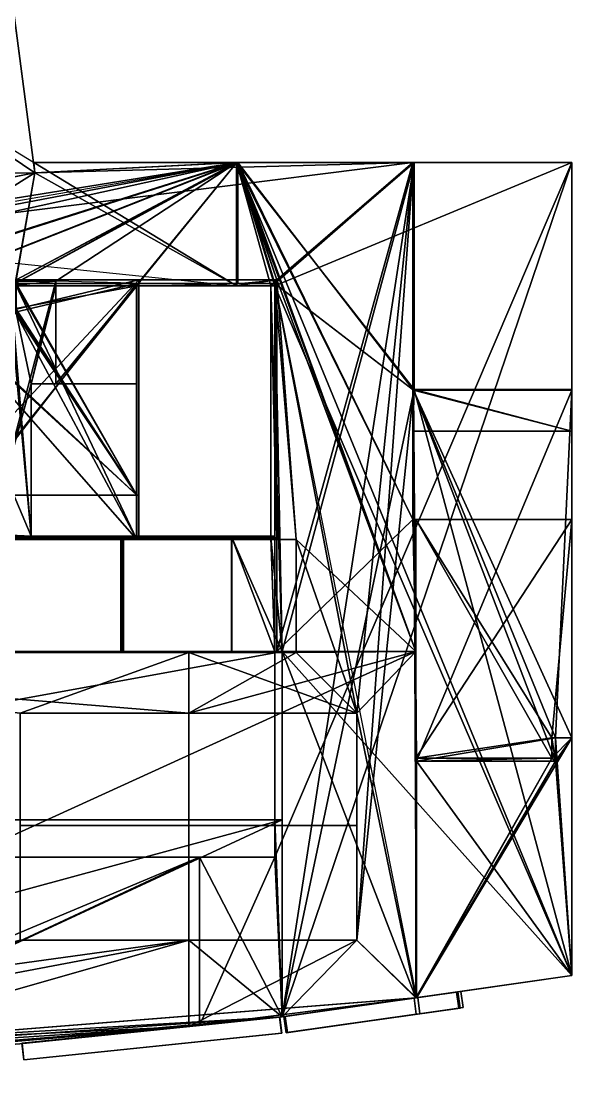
# Model space of a CAD drawing. Header units: metres. Extents: x -3 to 91.7, y -102.4 to -12.1.
# Drawn here: x 74.46 to 89.85, y -100.84 to -71.5 of the extents above; entities that cross this region are included whole.
import ezdxf

# ---------------------------------------------------------------- set-up
doc = ezdxf.new("R2010")
doc.units = ezdxf.units.M

msp = doc.modelspace()

# ---------------------------------------------------------------- linework, layer by layer
at = {"layer": 'Building Shading', "color": 195}
for points in [[(85.6, -99.22, 17.84), (86.81, -99.04, 17.84), (86.74, -98.59, 17.84), (85.54, -98.76, 17.84)], [(85.54, -98.76, 17.84), (86.74, -98.59, 17.84), (86.81, -99.04, 17.84), (85.6, -99.22, 17.84)], [(85.6, -99.22, 16.83), (86.81, -99.04, 16.83), (86.74, -98.59, 16.83), (85.54, -98.76, 16.83)], [(85.54, -98.76, 16.83), (86.74, -98.59, 16.83), (86.81, -99.04, 16.83), (85.6, -99.22, 16.83)], [(81.86, -99.75, 13.27), (86.69, -99.06, 13.27), (86.62, -98.61, 13.27), (81.8, -99.29, 13.27)], [(81.8, -99.29, 13.27), (86.62, -98.61, 13.27), (86.69, -99.06, 13.27), (81.86, -99.75, 13.27)], [(81.86, -99.75, 12.26), (86.69, -99.06, 12.26), (86.62, -98.61, 12.26), (81.8, -99.29, 12.26)], [(81.8, -99.29, 12.26), (86.62, -98.61, 12.26), (86.69, -99.06, 12.26), (81.86, -99.75, 12.26)], [(81.88, -99.74, 17.84), (85.5, -99.23, 17.84), (85.44, -98.78, 17.84), (81.81, -99.29, 17.84)], [(81.81, -99.29, 17.84), (85.44, -98.78, 17.84), (85.5, -99.23, 17.84), (81.88, -99.74, 17.84)], [(81.88, -99.74, 16.83), (85.5, -99.23, 16.83), (85.44, -98.78, 16.83), (81.81, -99.29, 16.83)], [(81.81, -99.29, 16.83), (85.44, -98.78, 16.83), (85.5, -99.23, 16.83), (81.88, -99.74, 16.83)], [(81.9, -99.74, 8.7), (86.73, -99.06, 8.7), (86.66, -98.6, 8.7), (81.84, -99.29, 8.7)], [(81.84, -99.29, 8.7), (86.66, -98.6, 8.7), (86.73, -99.06, 8.7), (81.9, -99.74, 8.7)], [(81.9, -99.74, 7.68), (86.73, -99.06, 7.68), (86.66, -98.6, 7.68), (81.84, -99.29, 7.68)], [(81.84, -99.29, 7.68), (86.66, -98.6, 7.68), (86.73, -99.06, 7.68), (81.9, -99.74, 7.68)], [(74.53, -100.5, 13.27), (81.73, -99.76, 13.27), (81.68, -99.31, 13.27), (74.48, -100.04, 13.27)], [(74.48, -100.04, 13.27), (81.68, -99.31, 13.27), (81.73, -99.76, 13.27), (74.53, -100.5, 13.27)], [(74.53, -100.5, 12.26), (81.73, -99.76, 12.26), (81.68, -99.31, 12.26), (74.48, -100.04, 12.26)], [(74.48, -100.04, 12.26), (81.68, -99.31, 12.26), (81.73, -99.76, 12.26), (74.53, -100.5, 12.26)], [(74.53, -100.5, 17.84), (81.74, -99.76, 17.84), (81.69, -99.31, 17.84), (74.49, -100.04, 17.84)], [(74.49, -100.04, 17.84), (81.69, -99.31, 17.84), (81.74, -99.76, 17.84), (74.53, -100.5, 17.84)], [(74.53, -100.5, 16.83), (81.74, -99.76, 16.83), (81.69, -99.31, 16.83), (74.49, -100.04, 16.83)], [(74.49, -100.04, 16.83), (81.69, -99.31, 16.83), (81.74, -99.76, 16.83), (74.53, -100.5, 16.83)]]:
    msp.add_3dface(points, dxfattribs=at)
at = {"layer": 'THERMAL_ZONE_2', "color": 8}
for points in [[(56.52, -79.3, 8.99), (74.84, -75.73, 8.99), (80.49, -75.45, 8.99)], [(56.52, -79.3, 8.99), (80.49, -75.45, 8.99), (65.39, -78.76, 8.99)], [(80.49, -75.45, 8.99), (75.43, -78.76, 8.99), (65.39, -78.76, 8.99)], [(74.84, -75.73, 8.99), (74.8, -75.45, 8.99), (80.49, -75.45, 8.99)], [(80.49, -75.45, 8.99), (77.68, -78.89, 8.99), (75.43, -81.63, 8.99)], [(80.49, -75.45, 8.99), (75.43, -81.63, 8.99), (75.43, -78.76, 8.99)], [(80.49, -75.45, 8.99), (80.49, -78.89, 8.99), (77.68, -78.89, 8.99)], [(81.55, -78.89, 8.99), (80.49, -78.89, 8.99), (80.49, -75.45, 8.99)], [(81.55, -78.89, 8.99), (80.49, -75.45, 8.99), (89.85, -75.45, 8.99)], [(89.85, -75.45, 8.99), (81.75, -99.3, 8.99), (81.55, -94.84, 8.99)], [(81.55, -94.84, 8.99), (81.55, -78.89, 8.99), (89.85, -75.45, 8.99)], [(89.85, -75.45, 8.99), (89.85, -98.15, 8.99), (81.75, -99.3, 8.99)], [(56.52, -79.3, 8.99), (49.93, -75.76, 8.99), (74.84, -75.73, 8.99)], [(73.56, -85.82, 8.99), (70.36, -78.76, 8.99), (75.43, -78.76, 8.99)], [(73.56, -85.82, 8.99), (75.43, -78.76, 8.99), (74.74, -81.63, 8.99)], [(75.43, -78.76, 8.99), (75.43, -81.63, 8.99), (74.74, -81.63, 8.99)], [(77.68, -78.89, 8.99), (77.68, -81.63, 8.99), (75.43, -81.63, 8.99)], [(77.68, -85.88, 8.99), (77.68, -78.89, 8.99), (81.55, -78.89, 8.99), (81.55, -85.88, 8.99)], [(74.74, -81.63, 8.99), (74.74, -85.88, 8.99), (73.56, -85.88, 8.99)], [(73.56, -85.88, 8.99), (73.56, -85.82, 8.99), (74.74, -81.63, 8.99)], [(74.74, -85.88, 8.99), (74.74, -81.63, 8.99), (77.68, -81.63, 8.99), (77.68, -85.88, 8.99)], [(73.56, -94.84, 8.99), (73.56, -85.88, 8.99), (81.55, -85.88, 8.99), (81.55, -94.84, 8.99)], [(65.62, -100.64, 8.99), (73.56, -94.84, 8.99), (79.44, -94.84, 8.99)], [(65.62, -100.64, 8.99), (79.44, -94.84, 8.99), (79.44, -99.54, 8.99)], [(79.44, -99.54, 8.99), (79.44, -94.84, 8.99), (81.55, -94.84, 8.99)], [(81.75, -99.3, 8.99), (79.44, -99.54, 8.99), (81.55, -94.84, 8.99)], [(65.62, -100.64, 8.99), (79.44, -99.54, 8.99), (74.42, -100.05, 8.99)]]:
    msp.add_3dface(points, dxfattribs=at)
at = {"layer": 'THERMAL_ZONE_2', "color": 43}
for points in [[(74.8, -75.45, 10.52), (74.8, -75.45, 8.99), (74.84, -75.73, 8.99), (74.84, -75.73, 10.52)], [(80.49, -75.45, 10.52), (80.49, -75.45, 8.99), (74.8, -75.45, 8.99), (74.8, -75.45, 10.52)], [(89.85, -75.45, 10.52), (89.85, -75.45, 8.99), (80.49, -75.45, 8.99), (80.49, -75.45, 10.52)], [(89.85, -98.15, 10.52), (89.85, -98.15, 8.99), (89.85, -75.45, 8.99), (89.85, -75.45, 10.52)], [(74.84, -75.73, 8.99), (49.93, -75.76, 8.99), (49.93, -75.76, 10.52), (74.84, -75.73, 10.52)], [(81.75, -99.3, 10.52), (81.75, -99.3, 8.99), (89.85, -98.15, 8.99), (89.85, -98.15, 10.52)], [(79.44, -99.54, 10.52), (79.44, -99.54, 8.99), (81.75, -99.3, 8.99), (81.75, -99.3, 10.52)], [(74.42, -100.05, 10.52), (74.42, -100.05, 8.99), (79.44, -99.54, 8.99), (79.44, -99.54, 10.52)]]:
    msp.add_3dface(points, dxfattribs=at)
at = {"layer": 'THERMAL_ZONE_2', "color": 15}
for points in [[(80.48, -78.89, 10.52), (80.48, -75.45, 10.52), (74.81, -75.45, 10.52)], [(80.48, -78.89, 10.52), (74.81, -75.45, 10.52), (74.84, -75.73, 10.52)], [(85.44, -81.78, 10.52), (85.44, -75.45, 10.52), (80.49, -75.45, 10.52)], [(89.85, -98.15, 10.52), (85.44, -81.78, 10.52), (80.49, -75.45, 10.52)], [(80.49, -75.45, 10.52), (80.49, -78.89, 10.52), (81.55, -78.89, 10.52)], [(89.85, -98.15, 10.52), (80.49, -75.45, 10.52), (81.55, -78.89, 10.52)], [(89.85, -81.78, 10.52), (89.85, -75.45, 10.52), (85.44, -75.45, 10.52), (85.44, -81.78, 10.52)], [(80.48, -78.89, 10.52), (74.84, -75.73, 10.52), (49.93, -75.76, 10.52)], [(70.05, -78.74, 10.52), (70.05, -78.76, 10.52), (75.43, -78.76, 10.52)], [(74.16, -78.89, 10.52), (75.43, -78.76, 10.52), (70.36, -78.76, 10.52)], [(74.16, -78.89, 10.52), (75.43, -78.89, 10.52), (75.43, -78.76, 10.52)], [(74.74, -81.63, 10.52), (75.43, -78.89, 10.52), (74.16, -78.89, 10.52)], [(74.74, -85.88, 10.52), (74.74, -81.63, 10.52), (74.16, -78.89, 10.52)], [(74.74, -85.88, 10.52), (74.16, -78.89, 10.52), (74.16, -79.55, 10.52)], [(74.74, -81.63, 10.52), (75.43, -81.63, 10.52), (75.43, -78.89, 10.52)], [(75.43, -78.76, 10.52), (75.43, -78.89, 10.52), (80.48, -78.89, 10.52)], [(77.68, -81.63, 10.52), (77.68, -78.89, 10.52), (75.43, -78.89, 10.52), (75.43, -81.63, 10.52)], [(81.44, -85.88, 10.52), (81.44, -78.89, 10.52), (77.69, -78.89, 10.52), (77.69, -85.88, 10.52)], [(81.55, -85.88, 10.52), (81.55, -78.89, 10.52), (81.44, -78.89, 10.52), (81.44, -85.88, 10.52)], [(81.55, -78.89, 10.52), (81.55, -89.1, 10.52), (81.75, -89.1, 10.52)], [(89.85, -98.15, 10.52), (81.55, -78.89, 10.52), (81.75, -89.1, 10.52)], [(74.74, -85.88, 10.52), (74.16, -79.55, 10.52), (72.06, -79.55, 10.52)], [(74.74, -85.88, 10.52), (72.06, -79.55, 10.52), (73.56, -85.82, 10.52)], [(77.68, -85.88, 10.52), (77.68, -81.63, 10.52), (74.74, -81.63, 10.52), (74.74, -85.88, 10.52)], [(89.85, -98.15, 10.52), (89.85, -81.78, 10.52), (85.44, -81.78, 10.52)], [(74.74, -85.88, 10.52), (73.56, -85.82, 10.52), (73.56, -85.88, 10.52)], [(77.69, -85.92, 10.52), (77.69, -85.88, 10.52), (73.56, -85.88, 10.52), (73.56, -85.92, 10.52)], [(77.32, -89.1, 10.52), (77.32, -85.92, 10.52), (73.56, -85.92, 10.52), (73.56, -89.1, 10.52)], [(80.35, -89.1, 10.52), (80.35, -85.92, 10.52), (77.32, -85.92, 10.52), (77.32, -89.1, 10.52)], [(81.44, -85.92, 10.52), (81.44, -85.88, 10.52), (77.69, -85.88, 10.52), (77.69, -85.92, 10.52)], [(81.55, -89.1, 10.52), (81.44, -85.92, 10.52), (80.35, -85.92, 10.52)], [(81.55, -89.1, 10.52), (80.35, -85.92, 10.52), (80.35, -89.1, 10.52)], [(81.55, -89.1, 10.52), (81.55, -85.88, 10.52), (81.44, -85.88, 10.52)], [(81.55, -89.1, 10.52), (81.44, -85.88, 10.52), (81.44, -85.92, 10.52)], [(81.55, -93.8, 10.52), (81.55, -89.1, 10.52), (73.56, -89.1, 10.52), (73.56, -93.8, 10.52)], [(81.75, -93.8, 10.52), (81.75, -89.1, 10.52), (81.55, -89.1, 10.52), (81.55, -93.8, 10.52)], [(89.85, -98.15, 10.52), (81.75, -89.1, 10.52), (81.75, -99.3, 10.52)], [(81.55, -94.84, 10.52), (81.55, -93.8, 10.52), (73.56, -93.8, 10.52), (73.56, -94.84, 10.52)], [(81.75, -99.3, 10.52), (81.75, -93.8, 10.52), (81.55, -93.8, 10.52)], [(81.75, -99.3, 10.52), (81.55, -93.8, 10.52), (81.55, -94.84, 10.52)], [(67.08, -100.6, 10.52), (79.44, -99.54, 10.52), (79.44, -94.84, 10.52)], [(67.08, -100.6, 10.52), (79.44, -94.84, 10.52), (73.56, -94.84, 10.52)], [(81.75, -99.3, 10.52), (81.55, -94.84, 10.52), (79.44, -94.84, 10.52)], [(81.75, -99.3, 10.52), (79.44, -94.84, 10.52), (79.44, -99.54, 10.52)], [(67.08, -100.6, 10.52), (74.42, -100.05, 10.52), (79.44, -99.54, 10.52)]]:
    msp.add_3dface(points, dxfattribs=at)
at = {"layer": 'THERMAL_ZONE_4', "color": 8}
for points in [[(80.48, -75.45, 13.56), (63.09, -78.74, 13.56), (61.47, -78.76, 13.56)], [(80.48, -75.45, 13.56), (70.05, -78.74, 13.56), (63.09, -78.74, 13.56)], [(80.48, -75.45, 13.56), (74.16, -78.89, 13.56), (70.05, -79.55, 13.56)], [(80.48, -75.45, 13.56), (70.05, -79.55, 13.56), (70.05, -78.74, 13.56)], [(80.48, -75.45, 13.56), (80.48, -78.89, 13.56), (74.16, -78.89, 13.56)], [(74.84, -75.73, 13.56), (74.8, -75.45, 13.56), (80.48, -75.45, 13.56)], [(81.44, -78.89, 13.56), (80.48, -78.89, 13.56), (80.48, -75.45, 13.56)], [(81.44, -78.89, 13.56), (80.48, -75.45, 13.56), (85.44, -75.45, 13.56)], [(81.75, -89.1, 13.56), (81.44, -78.89, 13.56), (85.44, -75.45, 13.56)], [(85.44, -75.45, 13.56), (85.44, -81.78, 13.56), (81.75, -99.3, 13.56)], [(85.44, -75.45, 13.56), (81.75, -99.3, 13.56), (81.75, -89.1, 13.56)], [(85.44, -81.78, 13.56), (85.44, -75.45, 13.56), (89.85, -75.45, 13.56), (89.85, -81.78, 13.56)], [(72.06, -85.92, 13.56), (74.16, -79.55, 13.56), (77.69, -78.89, 13.56)], [(72.06, -85.92, 13.56), (77.69, -78.89, 13.56), (77.69, -85.92, 13.56)], [(74.16, -79.55, 13.56), (74.16, -78.89, 13.56), (77.69, -78.89, 13.56)], [(77.69, -85.92, 13.56), (77.69, -78.89, 13.56), (81.44, -78.89, 13.56), (81.44, -85.92, 13.56)], [(81.75, -89.1, 13.56), (81.44, -85.92, 13.56), (81.44, -78.89, 13.56)], [(85.44, -81.78, 13.56), (89.85, -98.15, 13.56), (81.75, -99.3, 13.56)], [(85.44, -81.78, 13.56), (89.85, -81.78, 13.56), (89.85, -98.15, 13.56)], [(72.61, -89.1, 13.56), (72.61, -85.92, 13.56), (77.32, -85.92, 13.56), (77.32, -89.1, 13.56)], [(77.32, -89.1, 13.56), (77.32, -85.92, 13.56), (80.35, -85.92, 13.56), (80.35, -89.1, 13.56)], [(81.75, -89.1, 13.56), (80.35, -89.1, 13.56), (80.35, -85.92, 13.56)], [(81.75, -89.1, 13.56), (80.35, -85.92, 13.56), (81.44, -85.92, 13.56)], [(55.88, -93.8, 13.56), (58.5, -89.1, 13.56), (81.75, -89.1, 13.56)], [(55.88, -93.8, 13.56), (81.75, -89.1, 13.56), (81.75, -93.8, 13.56)], [(55.88, -100.83, 13.56), (55.88, -93.8, 13.56), (81.75, -93.8, 13.56)], [(55.88, -100.83, 13.56), (81.75, -93.8, 13.56), (81.75, -99.3, 13.56)], [(55.88, -100.83, 13.56), (81.75, -99.3, 13.56), (74.42, -100.05, 13.56)]]:
    msp.add_3dface(points, dxfattribs=at)
at = {"layer": 'THERMAL_ZONE_4', "color": 15}
for points in [[(74.32, -78.72, 15.09), (80.48, -78.72, 15.09), (80.48, -75.45, 15.09)], [(74.32, -78.72, 15.09), (80.48, -75.45, 15.09), (74.84, -75.73, 15.09)], [(80.48, -75.45, 15.09), (74.81, -75.45, 15.09), (74.84, -75.73, 15.09)], [(85.4, -85.41, 15.09), (85.4, -75.45, 15.09), (80.48, -75.45, 15.09)], [(85.49, -89.1, 15.09), (85.4, -85.41, 15.09), (80.48, -75.45, 15.09)], [(80.48, -75.45, 15.09), (80.48, -78.72, 15.09), (81.6, -78.72, 15.09)], [(85.49, -89.1, 15.09), (80.48, -75.45, 15.09), (81.6, -78.72, 15.09)], [(85.44, -81.78, 15.09), (85.44, -75.45, 15.09), (85.4, -75.45, 15.09)], [(85.44, -81.78, 15.09), (85.4, -75.45, 15.09), (85.4, -82.95, 15.09)], [(89.85, -81.78, 15.09), (89.85, -75.45, 15.09), (85.44, -75.45, 15.09), (85.44, -81.78, 15.09)], [(74.32, -78.72, 15.09), (74.84, -75.73, 15.09), (31.72, -75.77, 15.09)], [(77.75, -78.89, 15.09), (77.75, -78.72, 15.09), (74.32, -78.72, 15.09), (74.32, -78.89, 15.09)], [(77.69, -84.73, 15.09), (77.69, -78.89, 15.09), (74.32, -78.89, 15.09)], [(77.69, -84.73, 15.09), (74.32, -78.89, 15.09), (74.32, -79.54, 15.09)], [(77.75, -84.73, 15.09), (77.75, -78.89, 15.09), (77.69, -78.89, 15.09), (77.69, -84.73, 15.09)], [(80.48, -78.89, 15.09), (80.48, -78.72, 15.09), (77.75, -78.72, 15.09), (77.75, -78.89, 15.09)], [(81.44, -85.92, 15.09), (81.44, -78.89, 15.09), (77.75, -78.89, 15.09), (77.75, -85.92, 15.09)], [(81.6, -78.72, 15.09), (80.48, -78.72, 15.09), (80.48, -78.89, 15.09)], [(81.6, -78.72, 15.09), (80.48, -78.89, 15.09), (81.44, -78.89, 15.09)], [(81.6, -85.93, 15.09), (81.6, -78.72, 15.09), (81.44, -78.89, 15.09)], [(81.6, -85.93, 15.09), (81.44, -78.89, 15.09), (81.44, -85.92, 15.09)], [(85.49, -89.1, 15.09), (81.6, -78.72, 15.09), (81.6, -89.1, 15.09)], [(77.69, -84.73, 15.09), (74.32, -79.54, 15.09), (72.11, -79.55, 15.09)], [(77.69, -84.73, 15.09), (72.11, -79.55, 15.09), (72.11, -84.73, 15.09)], [(89.85, -82.95, 15.09), (85.44, -81.78, 15.09), (85.4, -82.95, 15.09)], [(89.85, -82.95, 15.09), (89.85, -81.78, 15.09), (85.44, -81.78, 15.09)], [(89.85, -85.41, 15.09), (89.85, -82.95, 15.09), (85.4, -82.95, 15.09), (85.4, -85.41, 15.09)], [(77.69, -85.92, 15.09), (77.69, -84.73, 15.09), (72.06, -84.73, 15.09), (72.06, -85.92, 15.09)], [(85.49, -89.1, 15.09), (85.49, -85.41, 15.09), (85.4, -85.41, 15.09)], [(89.29, -91.51, 15.09), (89.85, -85.41, 15.09), (85.49, -85.41, 15.09)], [(89.29, -92.08, 15.09), (89.29, -91.51, 15.09), (85.49, -85.41, 15.09)], [(89.29, -92.08, 15.09), (85.49, -85.41, 15.09), (85.49, -92.08, 15.09)], [(89.29, -91.51, 15.09), (89.85, -91.51, 15.09), (89.85, -85.41, 15.09)], [(77.28, -89.1, 15.09), (77.28, -85.93, 15.09), (72.62, -85.93, 15.09), (72.62, -89.1, 15.09)], [(77.32, -89.1, 15.09), (77.32, -85.93, 15.09), (77.28, -85.93, 15.09), (77.28, -89.1, 15.09)], [(80.34, -89.1, 15.09), (80.34, -85.93, 15.09), (77.32, -85.93, 15.09), (77.32, -89.1, 15.09)], [(81.6, -89.1, 15.09), (81.6, -85.93, 15.09), (80.35, -85.93, 15.09), (80.35, -89.1, 15.09)], [(81.75, -93.8, 15.09), (81.75, -89.1, 15.09), (59.79, -89.1, 15.09), (59.79, -93.8, 15.09)], [(85.49, -98.77, 15.09), (85.49, -89.1, 15.09), (81.75, -89.1, 15.09)], [(85.49, -98.77, 15.09), (81.75, -89.1, 15.09), (81.75, -99.3, 15.09)], [(85.51, -98.77, 15.09), (89.85, -98.15, 15.09), (89.85, -91.51, 15.09)], [(85.51, -98.77, 15.09), (89.85, -91.51, 15.09), (89.29, -92.08, 15.09)], [(89.85, -91.51, 15.09), (89.29, -91.51, 15.09), (89.29, -92.08, 15.09)], [(85.51, -98.77, 15.09), (89.29, -92.08, 15.09), (85.49, -92.08, 15.09)], [(85.51, -98.77, 15.09), (85.49, -92.08, 15.09), (85.49, -98.77, 15.09)], [(67.08, -100.6, 15.09), (81.75, -93.8, 15.09), (59.79, -93.8, 15.09)], [(67.08, -100.6, 15.09), (81.75, -99.3, 15.09), (81.75, -93.8, 15.09)], [(85.51, -98.77, 15.09), (85.49, -98.77, 15.09), (81.75, -99.3, 15.09)], [(67.08, -100.6, 15.09), (74.42, -100.05, 15.09), (81.75, -99.3, 15.09)]]:
    msp.add_3dface(points, dxfattribs=at)
at = {"layer": 'THERMAL_ZONE_4', "color": 43}
for points in [[(74.8, -75.45, 15.09), (74.8, -75.45, 13.56), (74.84, -75.73, 13.56), (74.84, -75.73, 15.09)], [(80.48, -75.45, 15.09), (80.48, -75.45, 13.56), (74.8, -75.45, 13.56), (74.8, -75.45, 15.09)], [(85.44, -75.45, 15.09), (85.44, -75.45, 13.56), (80.48, -75.45, 13.56), (80.48, -75.45, 15.09)], [(89.85, -75.45, 15.09), (89.85, -75.45, 13.56), (85.44, -75.45, 13.56), (85.44, -75.45, 15.09)], [(89.85, -81.78, 15.09), (89.85, -81.78, 13.56), (89.85, -75.45, 13.56), (89.85, -75.45, 15.09)], [(74.84, -75.73, 13.56), (31.72, -75.77, 13.56), (31.72, -75.77, 15.09), (74.84, -75.73, 15.09)], [(89.85, -98.15, 15.09), (89.85, -98.15, 13.56), (89.85, -81.78, 13.56), (89.85, -81.78, 15.09)], [(81.75, -99.3, 15.09), (81.75, -99.3, 13.56), (89.85, -98.15, 13.56), (89.85, -98.15, 15.09)], [(74.42, -100.05, 15.09), (74.42, -100.05, 13.56), (81.75, -99.3, 13.56), (81.75, -99.3, 15.09)]]:
    msp.add_3dface(points, dxfattribs=at)
at = {"layer": 'THERMAL_ZONE_5', "color": 43}
for points in [[(74.84, -75.73, 19.66), (74.84, -75.73, 18.14), (70.35, -41.61, 18.14), (70.35, -41.61, 19.66)], [(74.8, -75.45, 19.66), (74.8, -75.45, 18.14), (74.84, -75.73, 18.14), (74.84, -75.73, 19.66)], [(85.4, -75.45, 19.66), (85.4, -75.45, 18.14), (74.8, -75.45, 18.14), (74.8, -75.45, 19.66)], [(89.85, -75.45, 19.66), (89.85, -75.45, 18.14), (85.4, -75.45, 18.14), (85.4, -75.45, 19.66)], [(89.85, -82.95, 19.66), (89.85, -82.95, 18.14), (89.85, -75.45, 18.14), (89.85, -75.45, 19.66)], [(89.85, -85.41, 19.66), (89.85, -85.41, 18.14), (89.85, -82.95, 18.14), (89.85, -82.95, 19.66)], [(89.85, -91.51, 19.66), (89.85, -91.51, 18.14), (89.85, -85.41, 18.14), (89.85, -85.41, 19.66)], [(89.85, -98.15, 19.66), (89.85, -98.15, 18.14), (89.85, -91.51, 18.14), (89.85, -91.51, 19.66)], [(85.51, -98.77, 19.66), (85.51, -98.77, 18.14), (89.85, -98.15, 18.14), (89.85, -98.15, 19.66)], [(81.75, -99.3, 19.66), (81.75, -99.3, 18.14), (85.51, -98.77, 18.14), (85.51, -98.77, 19.66)], [(74.42, -100.05, 19.66), (74.42, -100.05, 18.14), (81.75, -99.3, 18.14), (81.75, -99.3, 19.66)]]:
    msp.add_3dface(points, dxfattribs=at)
at = {"layer": 'THERMAL_ZONE_5', "color": 8}
for points in [[(41.23, -75.76, 18.14), (74.27, -71.41, 18.14), (74.84, -75.73, 18.14)], [(59.35, -78.72, 18.14), (74.84, -75.73, 18.14), (85.4, -75.45, 18.14)], [(81.6, -78.72, 18.14), (59.35, -78.72, 18.14), (85.4, -75.45, 18.14)], [(74.84, -75.73, 18.14), (74.81, -75.45, 18.14), (85.4, -75.45, 18.14)], [(85.4, -75.45, 18.14), (85.4, -85.41, 18.14), (81.6, -89.1, 18.14)], [(85.4, -75.45, 18.14), (81.6, -89.1, 18.14), (81.6, -78.72, 18.14)], [(85.4, -82.95, 18.14), (85.4, -75.45, 18.14), (89.85, -75.45, 18.14), (89.85, -82.95, 18.14)], [(59.35, -78.72, 18.14), (30.62, -75.77, 18.14), (74.84, -75.73, 18.14)], [(81.6, -78.72, 18.14), (61.5, -78.72, 18.14), (59.35, -78.72, 18.14)], [(81.6, -78.72, 18.14), (63.12, -78.72, 18.14), (61.5, -78.72, 18.14)], [(81.6, -78.72, 18.14), (69.92, -78.72, 18.14), (63.12, -78.72, 18.14)], [(81.6, -78.72, 18.14), (74.32, -78.72, 18.14), (69.92, -78.72, 18.14)], [(72.11, -84.73, 18.14), (74.32, -79.54, 18.14), (77.75, -78.72, 18.14)], [(72.11, -84.73, 18.14), (77.75, -78.72, 18.14), (77.75, -84.73, 18.14)], [(74.32, -79.54, 18.14), (74.32, -78.72, 18.14), (77.75, -78.72, 18.14)], [(77.75, -85.93, 18.14), (77.75, -78.72, 18.14), (81.6, -78.72, 18.14), (81.6, -85.93, 18.14)], [(85.4, -85.41, 18.14), (85.4, -82.95, 18.14), (89.85, -82.95, 18.14), (89.85, -85.41, 18.14)], [(66.64, -85.93, 18.14), (66.64, -84.73, 18.14), (77.75, -84.73, 18.14), (77.75, -85.93, 18.14)], [(85.4, -85.41, 18.14), (85.49, -89.1, 18.14), (81.6, -89.1, 18.14)], [(85.4, -85.41, 18.14), (85.49, -85.41, 18.14), (85.49, -89.1, 18.14)], [(85.49, -92.08, 18.14), (85.49, -85.41, 18.14), (89.85, -85.41, 18.14)], [(85.49, -92.08, 18.14), (89.85, -85.41, 18.14), (89.29, -91.51, 18.14)], [(89.85, -85.41, 18.14), (89.85, -91.51, 18.14), (89.29, -91.51, 18.14)], [(72.62, -89.1, 18.14), (72.62, -85.93, 18.14), (77.28, -85.93, 18.14), (77.28, -89.1, 18.14)], [(77.28, -89.1, 18.14), (77.28, -85.93, 18.14), (80.34, -85.93, 18.14), (80.34, -89.1, 18.14)], [(80.34, -89.1, 18.14), (80.34, -85.93, 18.14), (81.6, -85.93, 18.14), (81.6, -89.1, 18.14)], [(59.79, -100.82, 18.14), (59.79, -89.1, 18.14), (85.49, -89.1, 18.14)], [(59.79, -100.82, 18.14), (85.49, -89.1, 18.14), (85.49, -98.77, 18.14)], [(89.29, -91.51, 18.14), (89.29, -92.08, 18.14), (85.49, -92.08, 18.14)], [(85.49, -98.77, 18.14), (89.29, -92.08, 18.14), (89.85, -91.51, 18.14)], [(85.49, -98.77, 18.14), (89.85, -91.51, 18.14), (89.85, -98.15, 18.14)], [(89.29, -92.08, 18.14), (89.29, -91.51, 18.14), (89.85, -91.51, 18.14)], [(85.49, -98.77, 18.14), (85.49, -92.08, 18.14), (89.29, -92.08, 18.14)], [(85.49, -98.77, 18.14), (89.85, -98.15, 18.14), (85.51, -98.77, 18.14)], [(59.79, -100.82, 18.14), (85.49, -98.77, 18.14), (85.51, -98.77, 18.14)], [(59.79, -100.82, 18.14), (85.51, -98.77, 18.14), (81.75, -99.3, 18.14)], [(59.79, -100.82, 18.14), (81.75, -99.3, 18.14), (74.42, -100.05, 18.14)]]:
    msp.add_3dface(points, dxfattribs=at)
at = {"layer": 'THERMAL_ZONE_5', "color": 15}
for points in [[(70.67, -72.92, 19.66), (70.67, -75.74, 19.66), (74.84, -75.73, 19.66)], [(70.67, -72.92, 19.66), (74.84, -75.73, 19.66), (74.8, -75.45, 19.66)], [(74.32, -78.72, 19.66), (80.51, -78.72, 19.66), (80.51, -75.45, 19.66)], [(74.32, -78.72, 19.66), (80.51, -75.45, 19.66), (74.84, -75.73, 19.66)], [(80.51, -75.45, 19.66), (74.8, -75.45, 19.66), (74.84, -75.73, 19.66)], [(85.4, -85.41, 19.66), (85.4, -75.45, 19.66), (80.51, -75.45, 19.66)], [(85.49, -89.1, 19.66), (85.4, -85.41, 19.66), (80.51, -75.45, 19.66)], [(80.51, -75.45, 19.66), (80.51, -78.72, 19.66), (81.6, -78.72, 19.66)], [(85.49, -89.1, 19.66), (80.51, -75.45, 19.66), (81.6, -78.72, 19.66)], [(85.42, -81.8, 19.66), (85.42, -75.45, 19.66), (85.4, -75.45, 19.66)], [(85.42, -81.8, 19.66), (85.4, -75.45, 19.66), (85.4, -82.95, 19.66)], [(89.85, -81.8, 19.66), (89.85, -75.45, 19.66), (85.42, -75.45, 19.66), (85.42, -81.8, 19.66)], [(74.29, -78.82, 19.66), (74.84, -75.73, 19.66), (31.7, -75.77, 19.66)], [(74.29, -78.82, 19.66), (74.32, -78.72, 19.66), (74.84, -75.73, 19.66)], [(77.75, -78.82, 19.66), (77.75, -78.72, 19.66), (74.32, -78.72, 19.66), (74.32, -78.82, 19.66)], [(77.69, -84.73, 19.66), (77.69, -78.82, 19.66), (74.32, -78.82, 19.66)], [(77.69, -84.73, 19.66), (74.32, -78.82, 19.66), (74.32, -79.54, 19.66)], [(77.75, -84.73, 19.66), (77.75, -78.82, 19.66), (77.69, -78.82, 19.66), (77.69, -84.73, 19.66)], [(80.51, -78.82, 19.66), (80.51, -78.72, 19.66), (77.75, -78.72, 19.66), (77.75, -78.82, 19.66)], [(81.55, -85.93, 19.66), (81.55, -78.82, 19.66), (77.75, -78.82, 19.66), (77.75, -85.93, 19.66)], [(81.6, -78.72, 19.66), (80.51, -78.72, 19.66), (80.51, -78.82, 19.66)], [(81.55, -78.82, 19.66), (81.55, -85.93, 19.66), (81.6, -85.93, 19.66)], [(81.6, -78.72, 19.66), (81.6, -85.97, 19.66), (82.14, -85.97, 19.66)], [(85.49, -89.1, 19.66), (81.6, -78.72, 19.66), (82.14, -85.97, 19.66)], [(77.69, -84.73, 19.66), (74.29, -79.62, 19.66), (72.11, -79.62, 19.66)], [(77.69, -84.73, 19.66), (72.11, -79.62, 19.66), (72.11, -84.73, 19.66)], [(77.69, -84.73, 19.66), (74.32, -79.54, 19.66), (74.29, -79.54, 19.66)], [(77.69, -84.73, 19.66), (74.29, -79.54, 19.66), (74.29, -79.62, 19.66)], [(89.85, -82.95, 19.66), (85.42, -81.8, 19.66), (85.4, -82.95, 19.66)], [(89.85, -82.95, 19.66), (89.85, -81.8, 19.66), (85.42, -81.8, 19.66)], [(89.85, -85.41, 19.66), (89.85, -82.95, 19.66), (85.4, -82.95, 19.66), (85.4, -85.41, 19.66)], [(77.69, -85.93, 19.66), (77.69, -84.73, 19.66), (72.1, -84.73, 19.66), (72.1, -85.93, 19.66)], [(85.49, -89.1, 19.66), (85.49, -85.41, 19.66), (85.4, -85.41, 19.66)], [(89.29, -91.51, 19.66), (89.85, -85.41, 19.66), (85.49, -85.41, 19.66)], [(89.29, -92.08, 19.66), (89.29, -91.51, 19.66), (85.49, -85.41, 19.66)], [(89.29, -92.08, 19.66), (85.49, -85.41, 19.66), (85.49, -92.08, 19.66)], [(89.29, -91.51, 19.66), (89.85, -91.51, 19.66), (89.85, -85.41, 19.66)], [(77.28, -85.97, 19.66), (77.28, -85.93, 19.66), (72.62, -85.93, 19.66), (72.62, -85.97, 19.66)], [(77.24, -89.1, 19.66), (77.24, -85.97, 19.66), (72.62, -85.97, 19.66), (72.62, -89.1, 19.66)], [(77.28, -89.1, 19.66), (77.28, -85.97, 19.66), (77.24, -85.97, 19.66), (77.24, -89.1, 19.66)], [(80.34, -89.1, 19.66), (80.34, -85.97, 19.66), (77.28, -85.97, 19.66), (77.28, -89.1, 19.66)], [(80.34, -85.97, 19.66), (80.34, -85.93, 19.66), (77.69, -85.93, 19.66), (77.69, -85.97, 19.66)], [(81.6, -89.1, 19.66), (81.6, -85.97, 19.66), (80.34, -85.97, 19.66), (80.34, -89.1, 19.66)], [(82.14, -89.1, 19.66), (82.14, -85.97, 19.66), (81.6, -85.97, 19.66), (81.6, -89.1, 19.66)], [(85.49, -89.1, 19.66), (82.14, -85.97, 19.66), (82.14, -89.1, 19.66)], [(74.43, -90.82, 19.66), (79.14, -89.13, 19.66), (59.79, -89.13, 19.66)], [(77.24, -89.13, 19.66), (77.24, -89.1, 19.66), (72.59, -89.1, 19.66), (72.59, -89.13, 19.66)], [(74.43, -90.82, 19.66), (79.14, -90.82, 19.66), (79.14, -89.13, 19.66)], [(82.14, -89.13, 19.66), (82.14, -89.1, 19.66), (77.24, -89.1, 19.66), (77.24, -89.13, 19.66)], [(85.49, -89.1, 19.66), (82.14, -89.13, 19.66), (79.14, -90.82, 19.66)], [(85.49, -89.1, 19.66), (79.14, -90.82, 19.66), (83.84, -90.82, 19.66)], [(82.14, -89.13, 19.66), (79.14, -89.13, 19.66), (79.14, -90.82, 19.66)], [(85.49, -89.1, 19.66), (82.14, -89.1, 19.66), (82.14, -89.13, 19.66)], [(85.49, -98.77, 19.66), (85.49, -89.1, 19.66), (83.84, -90.82, 19.66)], [(79.14, -93.96, 19.66), (79.14, -90.82, 19.66), (74.43, -90.82, 19.66), (74.43, -93.96, 19.66)], [(83.84, -93.96, 19.66), (83.84, -90.82, 19.66), (79.14, -90.82, 19.66), (79.14, -93.96, 19.66)], [(85.49, -98.77, 19.66), (83.84, -90.82, 19.66), (83.84, -97.16, 19.66)], [(89.39, -92.16, 19.66), (89.39, -91.51, 19.66), (89.29, -91.51, 19.66)], [(89.39, -92.16, 19.66), (89.29, -91.51, 19.66), (89.29, -92.08, 19.66)], [(89.85, -98.15, 19.66), (89.85, -91.51, 19.66), (89.39, -91.51, 19.66)], [(89.85, -98.15, 19.66), (89.39, -91.51, 19.66), (89.39, -92.16, 19.66)], [(85.51, -92.16, 19.66), (89.29, -92.08, 19.66), (85.49, -92.08, 19.66)], [(85.51, -98.77, 19.66), (85.51, -92.16, 19.66), (85.49, -92.08, 19.66)], [(85.51, -98.77, 19.66), (85.49, -92.08, 19.66), (85.49, -98.77, 19.66)], [(85.51, -92.16, 19.66), (89.39, -92.16, 19.66), (89.29, -92.08, 19.66)], [(89.85, -98.15, 19.66), (89.39, -92.16, 19.66), (85.51, -92.16, 19.66)], [(89.85, -98.15, 19.66), (85.51, -92.16, 19.66), (85.51, -98.77, 19.66)], [(79.14, -97.16, 19.66), (79.14, -93.96, 19.66), (74.43, -93.96, 19.66), (74.43, -97.16, 19.66)], [(83.84, -97.16, 19.66), (83.84, -93.96, 19.66), (79.14, -93.96, 19.66), (79.14, -97.16, 19.66)], [(67.08, -100.6, 19.66), (79.14, -99.57, 19.66), (79.14, -97.16, 19.66)], [(67.08, -100.6, 19.66), (79.14, -97.16, 19.66), (74.43, -97.16, 19.66)], [(81.75, -99.3, 19.66), (83.84, -97.16, 19.66), (79.14, -97.16, 19.66)], [(81.75, -99.3, 19.66), (79.14, -97.16, 19.66), (79.14, -99.57, 19.66)], [(81.75, -99.3, 19.66), (85.49, -98.77, 19.66), (83.84, -97.16, 19.66)], [(81.75, -99.3, 19.66), (85.51, -98.77, 19.66), (85.49, -98.77, 19.66)], [(67.08, -100.6, 19.66), (74.42, -100.05, 19.66), (79.14, -99.57, 19.66)]]:
    msp.add_3dface(points, dxfattribs=at)
at = {"layer": 'THERMAL_ZONE_6', "color": 8}
for points in [[(69.9, -78.82, 22.71), (74.84, -75.73, 22.71), (80.51, -75.45, 22.71)], [(80.51, -75.45, 22.71), (74.29, -78.82, 22.71), (69.9, -79.62, 22.71)], [(69.9, -79.62, 22.71), (69.9, -78.82, 22.71), (80.51, -75.45, 22.71)], [(80.51, -75.45, 22.71), (80.51, -78.82, 22.71), (74.29, -78.82, 22.71)], [(74.84, -75.73, 22.71), (74.8, -75.45, 22.71), (80.51, -75.45, 22.71)], [(81.55, -78.82, 22.71), (80.51, -78.82, 22.71), (80.51, -75.45, 22.71)], [(81.55, -78.82, 22.71), (80.51, -75.45, 22.71), (85.42, -75.45, 22.71)], [(83.84, -90.82, 22.71), (81.55, -78.82, 22.71), (85.42, -75.45, 22.71)], [(85.42, -75.45, 22.71), (85.42, -81.8, 22.71), (83.84, -97.16, 22.71)], [(85.42, -75.45, 22.71), (83.84, -97.16, 22.71), (83.84, -90.82, 22.71)], [(85.42, -81.8, 22.71), (85.42, -75.45, 22.71), (89.85, -75.45, 22.71), (89.85, -81.8, 22.71)], [(69.9, -78.82, 22.71), (31.7, -75.77, 22.71), (74.84, -75.73, 22.71)], [(72.1, -85.97, 22.71), (74.29, -79.62, 22.71), (77.69, -78.82, 22.71)], [(72.1, -85.97, 22.71), (77.69, -78.82, 22.71), (77.69, -85.97, 22.71)], [(74.29, -79.62, 22.71), (74.29, -78.82, 22.71), (77.69, -78.82, 22.71)], [(77.69, -85.97, 22.71), (77.69, -78.82, 22.71), (81.55, -78.82, 22.71), (81.55, -85.97, 22.71)], [(82.14, -85.97, 22.71), (81.55, -85.97, 22.71), (81.55, -78.82, 22.71)], [(83.84, -90.82, 22.71), (82.14, -85.97, 22.71), (81.55, -78.82, 22.71)], [(85.42, -81.8, 22.71), (85.51, -98.77, 22.71), (83.84, -97.16, 22.71)], [(85.42, -81.8, 22.71), (89.85, -81.8, 22.71), (89.85, -91.51, 22.71)], [(85.42, -81.8, 22.71), (89.85, -91.51, 22.71), (89.39, -91.51, 22.71)], [(85.42, -81.8, 22.71), (89.39, -91.51, 22.71), (89.39, -92.16, 22.71)], [(85.42, -81.8, 22.71), (89.39, -92.16, 22.71), (85.51, -92.16, 22.71)], [(85.42, -81.8, 22.71), (85.51, -92.16, 22.71), (85.51, -98.77, 22.71)], [(72.59, -89.13, 22.71), (72.59, -85.97, 22.71), (77.24, -85.97, 22.71), (77.24, -89.13, 22.71)], [(77.24, -89.13, 22.71), (77.24, -85.97, 22.71), (82.14, -85.97, 22.71), (82.14, -89.13, 22.71)], [(83.84, -90.82, 22.71), (82.14, -89.13, 22.71), (82.14, -85.97, 22.71)], [(58.48, -89.13, 22.71), (79.14, -89.13, 22.71), (79.14, -90.82, 22.71)], [(58.48, -89.13, 22.71), (79.14, -90.82, 22.71), (74.43, -90.82, 22.71)], [(83.84, -90.82, 22.71), (79.14, -90.82, 22.71), (79.14, -89.13, 22.71)], [(83.84, -90.82, 22.71), (79.14, -89.13, 22.71), (82.14, -89.13, 22.71)], [(74.43, -93.96, 22.71), (74.43, -90.82, 22.71), (79.14, -90.82, 22.71), (79.14, -93.96, 22.71)], [(79.14, -93.96, 22.71), (79.14, -90.82, 22.71), (83.84, -90.82, 22.71), (83.84, -93.96, 22.71)], [(85.51, -98.77, 22.71), (89.39, -92.16, 22.71), (89.85, -91.51, 22.71)], [(85.51, -98.77, 22.71), (89.85, -91.51, 22.71), (89.85, -98.15, 22.71)], [(89.39, -92.16, 22.71), (89.39, -91.51, 22.71), (89.85, -91.51, 22.71)], [(85.51, -98.77, 22.71), (85.51, -92.16, 22.71), (89.39, -92.16, 22.71)], [(74.43, -97.16, 22.71), (74.43, -93.96, 22.71), (79.14, -93.96, 22.71), (79.14, -97.16, 22.71)], [(79.14, -97.16, 22.71), (79.14, -93.96, 22.71), (83.84, -93.96, 22.71), (83.84, -97.16, 22.71)], [(52.46, -100.84, 22.71), (74.43, -97.16, 22.71), (79.14, -97.16, 22.71)], [(52.46, -100.84, 22.71), (79.14, -97.16, 22.71), (79.14, -99.57, 22.71)], [(79.14, -99.57, 22.71), (79.14, -97.16, 22.71), (83.84, -97.16, 22.71)], [(85.51, -98.77, 22.71), (79.14, -99.57, 22.71), (83.84, -97.16, 22.71)], [(85.51, -98.77, 22.71), (81.75, -99.3, 22.71), (79.14, -99.57, 22.71)], [(52.46, -100.84, 22.71), (79.14, -99.57, 22.71), (74.42, -100.05, 22.71)]]:
    msp.add_3dface(points, dxfattribs=at)
at = {"layer": 'THERMAL_ZONE_6', "color": 15}
for points in [[(74.29, -78.82, 24.23), (80.51, -78.82, 24.23), (80.51, -75.45, 24.23)], [(74.29, -78.82, 24.23), (80.51, -75.45, 24.23), (74.84, -75.73, 24.23)], [(80.51, -75.45, 24.23), (74.8, -75.45, 24.23), (74.84, -75.73, 24.23)], [(85.42, -81.8, 24.23), (85.42, -75.45, 24.23), (80.51, -75.45, 24.23)], [(80.51, -75.45, 24.23), (80.51, -78.82, 24.23), (81.55, -78.82, 24.23)], [(85.42, -81.8, 24.23), (80.51, -75.45, 24.23), (81.55, -78.82, 24.23)], [(89.85, -81.8, 24.23), (89.85, -75.45, 24.23), (85.42, -75.45, 24.23), (85.42, -81.8, 24.23)], [(74.29, -78.82, 24.23), (74.84, -75.73, 24.23), (31.7, -75.77, 24.23)], [(77.69, -85.97, 24.23), (77.69, -78.82, 24.23), (74.29, -78.82, 24.23)], [(77.69, -85.97, 24.23), (74.29, -78.82, 24.23), (74.29, -79.62, 24.23)], [(81.55, -85.97, 24.23), (81.55, -78.82, 24.23), (77.69, -78.82, 24.23), (77.69, -85.97, 24.23)], [(85.51, -98.77, 24.23), (85.42, -81.8, 24.23), (81.55, -78.82, 24.23)], [(81.55, -78.82, 24.23), (81.55, -85.97, 24.23), (82.14, -85.97, 24.23)], [(77.69, -85.97, 24.23), (74.29, -79.62, 24.23), (72.1, -79.62, 24.23)], [(77.69, -85.97, 24.23), (72.1, -79.62, 24.23), (72.1, -85.97, 24.23)], [(85.51, -92.16, 24.23), (89.85, -81.8, 24.23), (85.42, -81.8, 24.23)], [(85.51, -98.77, 24.23), (85.51, -92.16, 24.23), (85.42, -81.8, 24.23)], [(85.51, -92.16, 24.23), (89.39, -91.51, 24.23), (89.85, -81.8, 24.23)], [(89.39, -91.51, 24.23), (89.85, -91.51, 24.23), (89.85, -81.8, 24.23)], [(77.24, -89.13, 24.23), (77.24, -85.97, 24.23), (72.59, -85.97, 24.23), (72.59, -89.13, 24.23)], [(82.14, -89.13, 24.23), (82.14, -85.97, 24.23), (77.24, -85.97, 24.23), (77.24, -89.13, 24.23)], [(74.43, -90.82, 24.23), (79.14, -89.13, 24.23), (58.48, -89.13, 24.23)], [(74.43, -90.82, 24.23), (79.14, -90.82, 24.23), (79.14, -89.13, 24.23)], [(82.14, -89.13, 24.23), (79.14, -89.13, 24.23), (79.14, -90.82, 24.23)], [(82.14, -89.13, 24.23), (79.14, -90.82, 24.23), (83.84, -90.82, 24.23)], [(79.14, -93.96, 24.23), (79.14, -90.82, 24.23), (74.43, -90.82, 24.23), (74.43, -93.96, 24.23)], [(83.84, -93.96, 24.23), (83.84, -90.82, 24.23), (79.14, -90.82, 24.23), (79.14, -93.96, 24.23)], [(85.51, -92.16, 24.23), (89.39, -92.16, 24.23), (89.39, -91.51, 24.23)], [(89.85, -98.15, 24.23), (89.85, -91.51, 24.23), (89.39, -91.51, 24.23)], [(89.85, -98.15, 24.23), (89.39, -91.51, 24.23), (89.39, -92.16, 24.23)], [(89.85, -98.15, 24.23), (89.39, -92.16, 24.23), (85.51, -92.16, 24.23)], [(89.85, -98.15, 24.23), (85.51, -92.16, 24.23), (85.51, -98.77, 24.23)], [(79.14, -97.16, 24.23), (79.14, -93.96, 24.23), (74.43, -93.96, 24.23), (74.43, -97.16, 24.23)], [(83.84, -97.16, 24.23), (83.84, -93.96, 24.23), (79.14, -93.96, 24.23), (79.14, -97.16, 24.23)], [(59.79, -100.82, 24.23), (79.14, -99.57, 24.23), (79.14, -97.16, 24.23)], [(59.79, -100.82, 24.23), (79.14, -97.16, 24.23), (74.43, -97.16, 24.23)], [(83.84, -97.16, 24.23), (79.14, -97.16, 24.23), (79.14, -99.57, 24.23)], [(83.84, -97.16, 24.23), (79.14, -99.57, 24.23), (81.75, -99.3, 24.23)], [(83.84, -97.16, 24.23), (81.75, -99.3, 24.23), (85.51, -98.77, 24.23)], [(59.79, -100.82, 24.23), (74.42, -100.05, 24.23), (79.14, -99.57, 24.23)]]:
    msp.add_3dface(points, dxfattribs=at)
at = {"layer": 'THERMAL_ZONE_6', "color": 43}
for points in [[(74.8, -75.45, 24.23), (74.8, -75.45, 22.71), (74.84, -75.73, 22.71), (74.84, -75.73, 24.23)], [(80.51, -75.45, 24.23), (80.51, -75.45, 22.71), (74.8, -75.45, 22.71), (74.8, -75.45, 24.23)], [(85.42, -75.45, 24.23), (85.42, -75.45, 22.71), (80.51, -75.45, 22.71), (80.51, -75.45, 24.23)], [(89.85, -75.45, 24.23), (89.85, -75.45, 22.71), (85.42, -75.45, 22.71), (85.42, -75.45, 24.23)], [(89.85, -81.8, 24.23), (89.85, -81.8, 22.71), (89.85, -75.45, 22.71), (89.85, -75.45, 24.23)], [(74.84, -75.73, 24.23), (74.84, -75.73, 22.71), (57.09, -75.75, 22.71), (57.09, -75.75, 24.23)], [(89.85, -91.51, 24.23), (89.85, -91.51, 22.71), (89.85, -81.8, 22.71), (89.85, -81.8, 24.23)], [(89.85, -98.15, 24.23), (89.85, -98.15, 22.71), (89.85, -91.51, 22.71), (89.85, -91.51, 24.23)], [(85.51, -98.77, 24.23), (85.51, -98.77, 22.71), (89.85, -98.15, 22.71), (89.85, -98.15, 24.23)], [(81.75, -99.3, 24.23), (81.75, -99.3, 22.71), (85.51, -98.77, 22.71), (85.51, -98.77, 24.23)], [(79.14, -99.57, 24.23), (79.14, -99.57, 22.71), (81.75, -99.3, 22.71), (81.75, -99.3, 24.23)], [(74.42, -100.05, 24.23), (74.42, -100.05, 22.71), (79.14, -99.57, 22.71), (79.14, -99.57, 24.23)]]:
    msp.add_3dface(points, dxfattribs=at)

doc.saveas('drawing.dxf')
